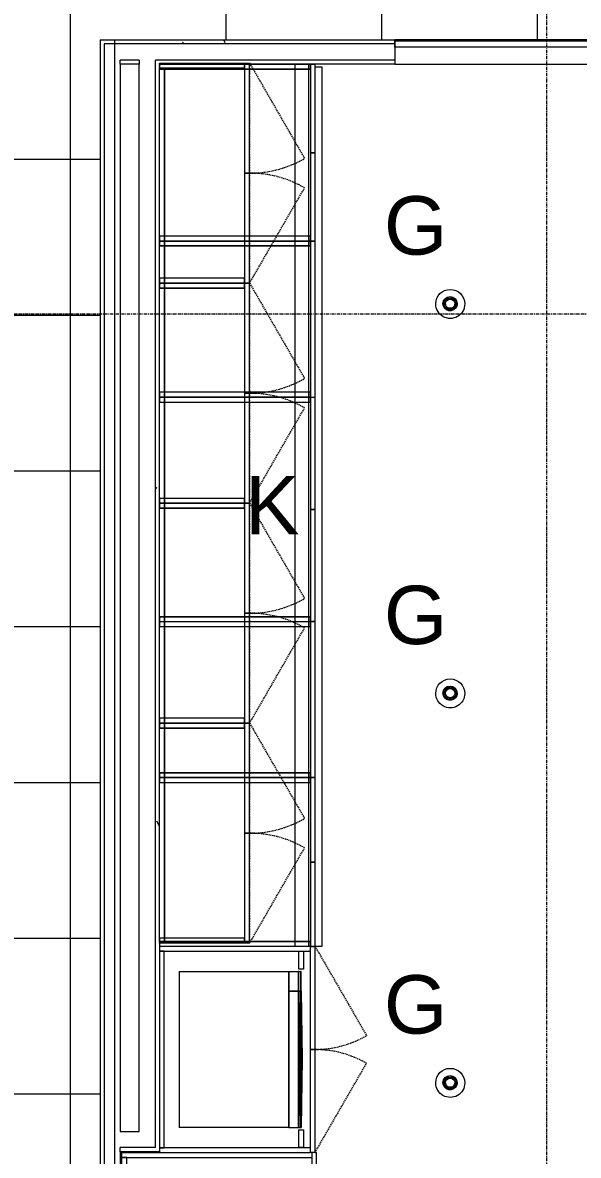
# Model space of a CAD drawing. Header units: inches. Extents: x 29752 to 32426, y -178 to 5722.
# Drawn here: x 31010.5 to 31096.2, y 4454.5 to 4629 of the extents above; entities that cross this region are included whole.
import ezdxf

# ---------------------------------------------------------------- set-up
doc = ezdxf.new("R2010")
doc.units = ezdxf.units.IN
doc.header["$MEASUREMENT"] = 0
for name, pattern in [('Dash', [0.25, 0.125, -0.125]), ('Grid Line 1_2_', [0.875, 0.5, -0.125, 0.125, -0.125]), ('Hidden', [0.28125, 0.1875, -0.09375])]:
    doc.linetypes.add(name, pattern=pattern)
for name, color, linetype, lineweight in [('A-CLNG', 13, 'Continuous', 13), ('A-CLNG-PATT', 13, 'Continuous', 13), ('A-FLOR', 192, 'Continuous', 13), ('A-GLAZ-CURT', 52, 'Continuous', 9), ('A-WALL', 113, 'Continuous', 13), ('A-WALL-PATT', 111, 'Continuous', 13), ('E-LITE-EQPM', 33, 'Continuous', 9), ('E-LITE-EQPM-IDEN', 33, 'Continuous', 9), ('G-IMPT', 8, 'Continuous', 9), ('I-WALL', 2, 'Continuous', 13), ('Q-CASE', 31, 'Continuous', 9), ('Q-CASE-HDLN', 31, 'Dash', 9), ('Q-SPCQ', 91, 'Continuous', 9), ('S-GRID', 1, 'Continuous', 9)]:
    doc.layers.add(name, color=color, linetype=linetype, lineweight=lineweight)
doc.styles.add('Arial', font='arial.ttf', dxfattribs={"height": 9})
pattern_1 = [(0, (0, 0), (30.72, 7.68), [1.267, -21.773, 1.267, -21.773, -122.88]), (0, (0, 0), (30.72, 7.68), [-46.08, 1.267, -44.813, 1.267, -21.773, -53.76]), (0, (0, 0), (30.72, 7.68), [-115.2, 1.267, -14.093, 1.267, -37.133]), (120, (11.52, 3.84), (-22.0110751, 22.7643004), [1.267, -21.773, 1.267, -21.773, -122.88]), (120, (11.52, 3.84), (-22.0110751, 22.7643004), [-46.08, 1.267, -44.813, 1.267, -21.773, -53.76]), (120, (11.52, 3.84), (-22.0110751, 22.7643004), [-115.2, 1.267, -14.093, 1.267, -37.133]), (240, (15.36, 19.2), (-8.7089249, -30.4443004), [1.267, -21.773, 1.267, -21.773, -122.88]), (240, (15.36, 19.2), (-8.7089249, -30.4443004), [-46.08, 1.267, -44.813, 1.267, -21.773, -53.76]), (240, (15.36, 19.2), (-8.7089249, -30.4443004), [-115.2, 1.267, -14.093, 1.267, -37.133])]

# ---------------------------------------------------------------- blocks, each defined once
blk = doc.blocks.new('Casework 2 - Casework 2-5988859-FIRST FLOOR')
at = {"layer": 'Q-CASE'}
for p, q in [((31055.66, 4622.19), (31056.66, 4622.19)), ((31056.66, 4622.19), (31056.66, 4486.69)), ((31056.66, 4486.69), (31055.66, 4486.69))]:
    blk.add_line(p, q, dxfattribs=at)
blk = doc.blocks.new('CW Cupbd Combined - UB 34_5_h x 24_d - 1 Drawer - 1 Shelf - 2 Doors below 3-6242293-FIRST FLOOR')
at = {"layer": 'Q-CASE'}
for p, q in [((15, 26.36), (2, 26.36)), ((2, 25.61), (2, 26.36)), ((15, 25.61), (15, 26.36)), ((28, 26.36), (15, 26.36)), ((15, 26.36), (15, 25.61)), ((28, 26.36), (28, 25.61)), ((2, 25.61), (15, 25.61)), ((2.75, 25.61), (2, 25.61)), ((2, 2.36), (2, 25.61)), ((2.75, 2.36), (2.75, 25.61)), ((2.75, 3.11), (2.75, 25.61)), ((2.75, 25.61), (27.25, 25.61)), ((15, 25.61), (28, 25.61)), ((28, 25.61), (27.25, 25.61)), ((27.25, 2.36), (27.25, 25.61)), ((27.25, 25.61), (27.25, 3.11)), ((28, 25.61), (28, 2.36)), ((2, 2.36), (2.75, 2.36)), ((2.75, 2.36), (2.75, 3.11)), ((2.75, 3.11), (27.25, 3.11)), ((27.25, 3.11), (2.75, 3.11)), ((27.25, 2.36), (2.75, 2.36)), ((27.25, 3.11), (27.25, 2.36)), ((27.25, 2.36), (28, 2.36))]:
    blk.add_line(p, q, dxfattribs=at)
blk = doc.blocks.new('CW Cupbd Combined - UB 34_5_h x 24_d - 1 Drawer - 1 Shelf - 2 Doors below 3-6242318-FIRST FLOOR')
at = {"layer": 'Q-CASE'}
for p, q in [((19.29, 26.36), (2, 26.36)), ((2, 25.61), (2, 26.36)), ((19.29, 25.61), (19.29, 26.36)), ((36.59, 26.36), (19.29, 26.36)), ((19.29, 26.36), (19.29, 25.61)), ((36.59, 26.36), (36.59, 25.61)), ((2, 25.61), (19.29, 25.61)), ((2.75, 25.61), (2, 25.61)), ((2, 2.36), (2, 25.61)), ((2.75, 2.36), (2.75, 25.61)), ((2.75, 3.11), (2.75, 25.61)), ((2.75, 25.61), (35.84, 25.61)), ((19.29, 25.61), (36.59, 25.61)), ((36.59, 25.61), (35.84, 25.61)), ((35.84, 2.36), (35.84, 25.61)), ((35.84, 25.61), (35.84, 3.11)), ((36.59, 25.61), (36.59, 2.36)), ((2, 2.36), (2.75, 2.36)), ((2.75, 2.36), (2.75, 3.11)), ((2.75, 3.11), (35.84, 3.11)), ((35.84, 3.11), (2.75, 3.11)), ((35.84, 2.36), (2.75, 2.36)), ((35.84, 3.11), (35.84, 2.36)), ((35.84, 2.36), (36.59, 2.36))]:
    blk.add_line(p, q, dxfattribs=at)
blk = doc.blocks.new('Microwave_-_GE_-_Profile_12252 - Microwave_-_GE_-_Profile_12252-6076981-FIRST FLOOR')
at = {"layer": 'Q-SPCQ'}
for p, q in [((-12, -8.91), (-12, -9.21)), ((9, -9.21), (-12, -9.21)), ((-12, -9.21), (-12, -9.27)), ((-12, -9.21), (9, -9.21)), ((-1.44, -9.4), (-12, -9.27)), ((9, -9.27), (-1.44, -9.4)), ((9, -8.91), (9, -9.21)), ((9, -9.21), (9, -8.91)), ((9, -9.21), (12, -9.21)), ((12, -9.21), (9, -9.21)), ((9, -9.21), (9, -9.27)), ((9, -9.21), (9, -9.27)), ((9, -9.27), (12, -9.24)), ((12, -8.88), (12, -9.21)), ((12, -9.24), (12, -9.21))]:
    blk.add_line(p, q, dxfattribs=at)
blk = doc.blocks.new('Microwave_-_GE_-_Profile_12252 - Microwave_-_GE_-_Profile_12252-V40-FIRST FLOOR')
at = {"layer": 'Q-SPCQ'}
for p, q in [((12, 9.21), (-12, 9.21)), ((-12, -7.71), (-12, 9.21)), ((12, 9.21), (12, -7.71)), ((9, -7.71), (-12, -7.71)), ((-12, -7.71), (-12, -9.21)), ((-12, -7.71), (12, -7.71)), ((12, -7.71), (9, -7.71)), ((9, -7.71), (9, -9.21)), ((9, -9.21), (9, -7.71)), ((12, -7.71), (12, -9.21)), ((9, -9.21), (-12, -9.21)), ((-12, -9.21), (-12, -9.2725)), ((-12, -9.21), (9, -9.21)), ((-1.4375, -9.3975), (-12, -9.2725)), ((9, -9.2725), (-1.4375, -9.3975)), ((9, -9.21), (12, -9.21)), ((12, -9.21), (9, -9.21)), ((9, -9.21), (9, -9.2725)), ((9, -9.21), (9, -9.2725)), ((9, -9.2725), (12, -9.24125)), ((12, -9.24125), (12, -9.21))]:
    blk.add_line(p, q, dxfattribs=at)
blk = doc.blocks.new('Casework 4 - Casework 4-6237843-FIRST FLOOR')
at = {"layer": 'Q-CASE'}
for p, q in [((31048.87, 4485.94), (31049.62, 4485.94)), ((31048.87, 4483.2), (31048.87, 4485.94)), ((31049.62, 4485.94), (31049.62, 4483.2)), ((31049.62, 4483.2), (31048.87, 4483.2)), ((31048.87, 4455.69), (31048.87, 4458.44)), ((31048.87, 4458.44), (31049.62, 4458.44)), ((31049.62, 4458.44), (31049.62, 4455.69)), ((31049.62, 4455.69), (31048.87, 4455.69))]:
    blk.add_line(p, q, dxfattribs=at)
blk = doc.blocks.new('CW Drawers - DISHWASHER PANEL-6256661-FIRST FLOOR')
at = {"layer": 'Q-CASE'}
for p, q in [((26.81, 26.36), (2.78, 26.36)), ((2.78, 26.36), (2.78, 25.61)), ((26.81, 26.36), (26.81, 25.61)), ((2.78, 25.61), (26.81, 25.61)), ((3.53, 25.61), (2.78, 25.61)), ((2.78, 2.36), (2.78, 25.61)), ((3.53, 2.36), (3.53, 25.61)), ((3.53, 3.11), (3.53, 25.61)), ((3.53, 25.61), (26.06, 25.61)), ((26.81, 25.61), (26.06, 25.61)), ((26.06, 2.36), (26.06, 25.61)), ((26.06, 25.61), (26.06, 3.11)), ((26.81, 25.61), (26.81, 2.36)), ((2.78, 2.36), (3.53, 2.36)), ((3.53, 2.36), (3.53, 3.11)), ((3.53, 3.11), (26.06, 3.11)), ((26.06, 3.11), (3.53, 3.11)), ((26.06, 2.36), (3.53, 2.36)), ((26.06, 3.11), (26.06, 2.36)), ((26.06, 2.36), (26.81, 2.36))]:
    blk.add_line(p, q, dxfattribs=at)
blk = doc.blocks.new('CW Cupbd Combined - UB 34_5_h x 24_d - 1 Drawer - 1 Shelf - 2 Doors below 3-6242368-FIRST FLOOR')
at = {"layer": 'Q-CASE'}
for p, q in [((2.75, -2.36), (2, -2.36)), ((2, -25.61), (2, -2.36)), ((2.75, -25.61), (2.75, -2.36)), ((2.75, -3.11), (2.75, -2.36)), ((2.75, -2.36), (28.48, -2.36)), ((28.48, -3.11), (2.75, -3.11)), ((2.75, -25.61), (2.75, -3.11)), ((2.75, -3.11), (28.48, -3.11)), ((29.23, -2.36), (28.48, -2.36)), ((28.48, -25.61), (28.48, -2.36)), ((28.48, -2.36), (28.48, -3.11)), ((28.48, -3.11), (28.48, -25.61)), ((29.23, -2.36), (29.23, -25.61)), ((15.61, -25.61), (2, -25.61)), ((2, -26.36), (2, -25.61)), ((2, -25.61), (2.75, -25.61)), ((28.48, -25.61), (2.75, -25.61)), ((15.61, -26.36), (15.61, -25.61)), ((29.23, -25.61), (15.61, -25.61)), ((15.61, -25.61), (15.61, -26.36)), ((28.48, -25.61), (29.23, -25.61)), ((29.23, -25.61), (29.23, -26.36)), ((2, -26.36), (15.61, -26.36)), ((15.61, -26.36), (29.23, -26.36))]:
    blk.add_line(p, q, dxfattribs=at)
blk = doc.blocks.new('CW Drawers - DISHWASHER PANEL-6256672-FIRST FLOOR')
at = {"layer": 'Q-CASE'}
for p, q in [((3.53, -2.36), (2.78, -2.36)), ((2.78, -25.61), (2.78, -2.36)), ((3.53, -25.61), (3.53, -2.36)), ((3.53, -3.11), (3.53, -2.36)), ((3.53, -2.36), (26.06, -2.36)), ((26.06, -3.11), (3.53, -3.11)), ((3.53, -25.61), (3.53, -3.11)), ((3.53, -3.11), (26.06, -3.11)), ((26.81, -2.36), (26.06, -2.36)), ((26.06, -25.61), (26.06, -2.36)), ((26.06, -2.36), (26.06, -3.11)), ((26.06, -3.11), (26.06, -25.61)), ((26.81, -2.36), (26.81, -25.61)), ((26.81, -25.61), (2.78, -25.61)), ((2.78, -25.61), (2.78, -26.36)), ((2.78, -25.61), (3.53, -25.61)), ((26.06, -25.61), (3.53, -25.61)), ((26.06, -25.61), (26.81, -25.61)), ((26.81, -25.61), (26.81, -26.36)), ((2.78, -26.36), (26.81, -26.36))]:
    blk.add_line(p, q, dxfattribs=at)
blk = doc.blocks.new('CW Cupbd - Fridge 80_h x 24_d - 2 Doors-6257453-FIRST FLOOR')
at = {"layer": 'Q-CASE', "lineweight": 20}
for p, q in [((2, -5.31), (2.75, -5.31)), ((2.75, -6.06), (2.75, -5.31)), ((2.75, -5.31), (38.5, -5.31)), ((2.75, -5.31), (2.75, -6.06)), ((38.5, -5.31), (38.5, -6.06)), ((38.5, -5.31), (39.25, -5.31)), ((38.5, -6.06), (38.5, -5.31)), ((39.25, -5.31), (39.25, -34.34)), ((2, -32.31), (2, -29.69))]:
    blk.add_line(p, q, dxfattribs=at)
at = {"layer": 'Q-CASE'}
for p, q in [((2.75, -34.56), (2.75, -6.06)), ((2.75, -6.06), (38.5, -6.06)), ((38.5, -6.06), (38.5, -34.56)), ((20.62, -34.56), (2, -34.56)), ((2, -35.31), (2, -34.56)), ((38.5, -34.56), (2.75, -34.56)), ((20.62, -35.31), (20.62, -34.56)), ((39.25, -34.56), (20.62, -34.56)), ((20.62, -34.56), (20.62, -35.31)), ((2, -35.31), (20.62, -35.31)), ((20.62, -35.31), (39.25, -35.31)), ((39.25, -35.09), (39.25, -35.31))]:
    blk.add_line(p, q, dxfattribs=at)
blk = doc.blocks.new('EUREKA LIGHTING_4064 VOXEL - 2026_cap BLK_sat-6248604-FIRST FLOOR')
at = {"layer": 'G-IMPT'}
for p, q in [((-0.85, 0.05), (-0.79, 0.05)), ((-0.75, 0.05), (-0.7, 0.05)), ((0.86, -0.05), (0.81, -0.05))]:
    blk.add_line(p, q, dxfattribs=at)
blk = doc.blocks.new('EUREKA LIGHTING_4064 VOXEL - 2064_shade_sat-6248603-FIRST FLOOR')
at = {"layer": 'G-IMPT'}
for radius, start, end in [(1.1, 21.1788, 180), (1.04, 174.916, 180), (1.04, 144, 149.4936), (1.04, 108, 111.0454), (1.1, 360, 18.4459), (1.1, 180, 0), (1.04, 180, 186.0976), (1.04, 208.9106, 220.2707), (1.04, 246.1673, 256.6961), (1.04, 284.5586, 292.2676)]:
    blk.add_arc((-0.01, 0), radius, start, end, dxfattribs=at)
blk = doc.blocks.new('EUREKA LIGHTING_4064 VOXEL - 2033_heatsink_sat-6248602-FIRST FLOOR')
at = {"layer": 'G-IMPT'}
for p, q in [((-0.8, 0.05), (-0.84, 0.05)), ((-0.7, 0.04), (-0.73, 0.04)), ((-0.35, -0.96), (-0.34, -0.98)), ((0.81, -0.04), (0.85, -0.04))]:
    blk.add_line(p, q, dxfattribs=at)
for radius, start, end in [(1.04, 0, 180), (1.04, 180, 360), (0.859, 360, 180), (0.859, 180, 0), (0.709, 138.762, 143.024), (0.709, 114.8321, 118.9388), (0.709, 95.012, 99.1157), (0.709, 79.2926, 83.7501), (1.04, 50.7234, 54.1297), (1.04, 14.4002, 19.5187), (1.04, 213.75, 219.0131), (1.04, 250.2793, 254.5002), (1.04, 285.5047, 288.6362)]:
    blk.add_arc((0.01, 0), radius, start, end, dxfattribs=at)
blk = doc.blocks.new('EUREKA LIGHTING_4064 VOXEL - 4064 -4W-6248609-FIRST FLOOR')
at = {"layer": 'E-LITE-EQPM'}
for centre, radius, start, end in [((0.02, 0.03), 2.24, 360, 180), ((0.02, 0.03), 2.24, 180, 360), ((0.01, 0), 0.709, 360, 180), ((0.01, 0), 0.709, 180, 360)]:
    blk.add_arc(centre, radius, start, end, dxfattribs=at)
for name in ['EUREKA LIGHTING_4064 VOXEL - 2064_shade_sat-6248603-FIRST FLOOR', 'EUREKA LIGHTING_4064 VOXEL - 2033_heatsink_sat-6248602-FIRST FLOOR', 'EUREKA LIGHTING_4064 VOXEL - 2026_cap BLK_sat-6248604-FIRST FLOOR']:
    blk.add_blockref(name, (0, 0))
blk = doc.blocks.new('EUREKA LIGHTING_4064 VOXEL - 2033_heatsink_sat-V66-FIRST FLOOR')
at = {"layer": 'G-IMPT'}
for p, q in [((-0.8, 0.05), (-0.84, 0.05)), ((-0.7, 0.04), (-0.73, 0.04)), ((-0.35, -0.96), (-0.34, -0.98)), ((0.81, -0.04), (0.85, -0.04))]:
    blk.add_line(p, q, dxfattribs=at)
for radius, start, end in [(1.04, 160, 180), (1.04, 180, 360), (1.04, 0, 159.9989), (0.859, 360, 180), (0.859, 180, 0), (0.709, 138.762, 143.024), (0.709, 114.8321, 118.9388), (0.709, 95.012, 99.1157), (0.709, 79.2926, 83.7501), (1.04, 50.7234, 54.1297), (1.04, 14.4002, 19.5187), (1.04, 213.75, 219.0131), (1.04, 250.2793, 254.5002), (1.04, 285.5047, 288.6362)]:
    blk.add_arc((0.01, 0), radius, start, end, dxfattribs=at)
blk = doc.blocks.new('EUREKA LIGHTING_4064 VOXEL - 4064 -4W-V67-FIRST FLOOR')
at = {"layer": 'E-LITE-EQPM'}
for centre, radius, start, end in [((0.02, 0.03), 2.24, 360, 180), ((0.02, 0.03), 2.24, 180, 360), ((0.01, 0), 0.709, 360, 180), ((0.01, 0), 0.709, 180, 360)]:
    blk.add_arc(centre, radius, start, end, dxfattribs=at)
for name in ['EUREKA LIGHTING_4064 VOXEL - 2064_shade_sat-6248603-FIRST FLOOR', 'EUREKA LIGHTING_4064 VOXEL - 2033_heatsink_sat-V66-FIRST FLOOR', 'EUREKA LIGHTING_4064 VOXEL - 2026_cap BLK_sat-6248604-FIRST FLOOR']:
    blk.add_blockref(name, (0, 0))
blk = doc.blocks.new('CW Cupbd Ohead - 23_5_h x 13 7_8_d - 2 Doors - 2 SHELVES-6250947-FIRST FLOOR')
at = {"layer": 'Q-CASE'}
for p, q in [((2.75, -2.36), (2, -2.36)), ((2, -15.45), (2, -2.36)), ((2.75, -15.45), (2.75, -2.36)), ((2.75, -3.11), (2.75, -2.36)), ((2.75, -2.36), (35.14, -2.36)), ((35.14, -3.11), (2.75, -3.11)), ((2.75, -15.45), (2.75, -3.11)), ((2.75, -3.11), (35.14, -3.11)), ((35.89, -2.36), (35.14, -2.36)), ((35.14, -15.45), (35.14, -2.36)), ((35.14, -2.36), (35.14, -3.11)), ((35.14, -3.11), (35.14, -15.45)), ((35.89, -2.36), (35.89, -15.45)), ((18.94, -15.45), (2, -15.45)), ((2, -16.24), (2, -15.45)), ((2, -15.45), (2.75, -15.45)), ((35.14, -15.45), (2.75, -15.45)), ((18.94, -16.24), (18.94, -15.45)), ((35.89, -15.45), (18.94, -15.45)), ((18.94, -15.45), (18.94, -16.24)), ((35.14, -15.45), (35.89, -15.45)), ((35.89, -15.45), (35.89, -16.24)), ((2, -16.24), (18.94, -16.24)), ((18.94, -16.24), (35.89, -16.24))]:
    blk.add_line(p, q, dxfattribs=at)
at = {"layer": 'Q-CASE', "linetype": 'Hidden'}
for p, q in [((2, -16.24), (16.67, -24.71)), ((35.89, -16.24), (21.21, -24.71))]:
    blk.add_line(p, q, dxfattribs=at)
for centre, start, end in [((2, -16.24), 330, 0.5), ((35.89, -16.24), 179.5, 210)]:
    blk.add_arc(centre, 16.95, start, end, dxfattribs=at)
at = {"layer": 'Q-CASE-HDLN'}
for p, q in [((2, -16.24), (2, -2.36)), ((2, -2.36), (35.89, -2.36)), ((35.89, -2.36), (35.89, -16.24)), ((35.89, -16.24), (2, -16.24))]:
    blk.add_line(p, q, dxfattribs=at)
blk = doc.blocks.new('CW Cupbd Combined1 - Oven Tower 84_h x 24_d _2 Microwaves_CAB on bottom 2-6242654-FIRST FLOOR')
at = {"layer": 'Q-CASE', "linetype": 'Hidden'}
for p, q in [((2, 29.31), (15.74, 37.25)), ((33.75, 29.31), (20, 37.25))]:
    blk.add_line(p, q, dxfattribs=at)
at = {"layer": 'Q-CASE'}
for p, q in [((17.87, 29.31), (2, 29.31)), ((2, 28.56), (2, 29.31)), ((2, 28.56), (17.87, 28.56)), ((2.75, 6.06), (2.75, 28.56)), ((2.75, 28.56), (33, 28.56)), ((17.87, 28.56), (17.87, 29.31)), ((33.75, 29.31), (17.87, 29.31)), ((17.87, 29.31), (17.87, 28.56)), ((17.87, 28.56), (33.75, 28.56)), ((33, 28.56), (33, 6.06)), ((33.75, 29.31), (33.75, 28.56)), ((33, 6.06), (2.75, 6.06))]:
    blk.add_line(p, q, dxfattribs=at)
at = {"layer": 'Q-CASE', "lineweight": 20}
for p, q in [((2, 28.56), (2, 5.34)), ((33.75, 5.31), (33.75, 28.56)), ((2.75, 5.34), (2.75, 6.06)), ((2.75, 6.06), (2.75, 5.34)), ((33, 6.06), (33, 5.34)), ((33, 5.34), (33, 6.06)), ((33.62, 5.31), (33.75, 5.31))]:
    blk.add_line(p, q, dxfattribs=at)
at = {"layer": 'Q-CASE', "linetype": 'Hidden'}
for centre, start, end in [((2, 29.31), 0.0023, 30), ((33.75, 29.31), 150, 179.9977)]:
    blk.add_arc(centre, 15.87, start, end, dxfattribs=at)
blk = doc.blocks.new('System Panel - Glazed-6247034-FIRST FLOOR')
at = {"layer": 'A-GLAZ-CURT', "lineweight": 13}
for p, q in [((-61.5, 0.75), (-61.5, 1.75)), ((-61.5, 1.75), (61.5, 1.75)), ((61.5, 1.75), (61.5, 0.75)), ((61.5, 0.75), (-61.5, 0.75))]:
    blk.add_line(p, q, dxfattribs=at)

msp = doc.modelspace()

# ---------------------------------------------------------------- hatches: boundary and pattern name
at = {"layer": 'A-CLNG-PATT'}
h = msp.add_hatch(dxfattribs=at)
h.set_pattern_fill('FP_13', color=256, style=0, pattern_type=2)
h.set_pattern_definition([(0, (30729.893, 4895.936), (0, -24), []), (270, (30729.893, 4895.936), (-24, -1e-15), [])])
h.paths.add_polyline_path([(30497.59, 4391.69), (30510.55, 4391.69), (30510.55, 4391.81), (30542.36, 4391.81), (30542.36, 4417.69), (30570.36, 4417.69), (30570.36, 4391.81), (30902.4, 4391.81), (30902.4, 4417.69), (30930.4, 4417.69), (30930.4, 4391.81), (31013.92, 4391.81), (31013.92, 4391.69), (31022.24, 4391.73), (31022.24, 4417.69), (31022.49, 4417.69), (31022.49, 4626.32), (31347.05, 4626.32), (31347.05, 4626.45), (31372.8, 4626.45), (31372.8, 4826.64), (31347.05, 4826.64), (31347.05, 4854.64), (31372.8, 4854.64), (31372.8, 5330.06), (31347.05, 5330.07), (31347.05, 5358.06), (31365.05, 5358.06), (31365.05, 5398.44), (31370.55, 5398.44), (31370.55, 5423.19), (31351.55, 5423.19), (31351.55, 5439.81), (30943.22, 5439.81), (30943.22, 5420.44), (30896.76, 5420.44), (30896.76, 5439.81), (30570.3, 5439.81), (30570.3, 5419.69), (30542.3, 5419.69), (30542.3, 5445.73), (30210.42, 5445.69), (30210.4, 5405.73), (30179.74, 5405.73), (30179.74, 5405.37), (30180.42, 5405.37), (30180.42, 5336.37), (30767.55, 5336.37), (30767.55, 4691.31), (30210.49, 4691.31), (30210.52, 4391.81), (30242.49, 4391.81), (30242.49, 4391.69), (30298.24, 4391.69), (30298.24, 4391.81), (30326.48, 4391.81), (30326.48, 4391.69), (30426.24, 4391.69), (30426.24, 4391.81), (30454.17, 4391.81), (30454.17, 4391.69)], flags=0)
h.paths.add_polyline_path([(30609.42, 4439.65), (30609.42, 4464.22), (30634.05, 4464.22), (30634.05, 4439.65), (30627.85, 4439.65)], flags=0)
h.paths.add_polyline_path([(30249.08, 4439.65), (30249.08, 4464.22), (30273.71, 4464.22), (30273.71, 4439.65), (30263.14, 4439.65)], flags=0)
h.paths.add_polyline_path([(30497.59, 4439.65), (30489.42, 4439.65), (30489.42, 4464.22), (30514.05, 4464.22), (30514.05, 4439.65)], flags=0)
h.paths.add_polyline_path([(30380.36, 4439.65), (30369.08, 4439.65), (30369.08, 4464.22), (30393.71, 4464.22), (30393.71, 4439.65), (30386.88, 4439.65)], flags=0)
h.paths.add_polyline_path([(30729.74, 4439.65), (30729.74, 4464.22), (30754.37, 4464.22), (30754.37, 4439.65), (30732.05, 4439.65)], flags=0)
h.paths.add_polyline_path([(30994.7, 4439.65), (30970.08, 4439.65), (30970.08, 4464.22), (30994.7, 4464.22), (30994.7, 4457.84)], flags=0)
h.paths.add_polyline_path([(30862.3, 4439.65), (30849.68, 4439.65), (30849.68, 4464.22), (30874.31, 4464.22), (30874.31, 4439.65), (30868.82, 4439.65)], flags=0)
h.paths.add_polyline_path([(30249.08, 4535.65), (30249.08, 4560.22), (30273.71, 4560.22), (30273.71, 4535.65), (30263.14, 4535.65)], flags=0)
h.paths.add_polyline_path([(30369.08, 4535.65), (30369.08, 4560.22), (30393.71, 4560.22), (30393.71, 4535.65), (30380.36, 4535.65)], flags=0)
h.paths.add_polyline_path([(30514.05, 4535.65), (30489.42, 4535.65), (30489.42, 4560.22), (30514.05, 4560.22), (30514.05, 4544.9)], flags=0)
h.paths.add_polyline_path([(30627.85, 4535.65), (30609.42, 4535.65), (30609.42, 4560.22), (30634.05, 4560.22), (30634.05, 4535.65)], flags=0)
h.paths.add_polyline_path([(30729.74, 4535.65), (30729.74, 4560.22), (30754.37, 4560.22), (30754.37, 4535.65), (30732.05, 4535.65)], flags=0)
h.paths.add_polyline_path([(30862.3, 4535.65), (30849.68, 4535.65), (30849.68, 4560.22), (30874.31, 4560.22), (30874.31, 4535.65)], flags=0)
h.paths.add_polyline_path([(30994.7, 4535.65), (30970.08, 4535.65), (30970.08, 4560.22), (30994.7, 4560.22), (30994.7, 4557.34)], flags=0)
h.paths.add_polyline_path([(30273.71, 4631.65), (30249.08, 4631.65), (30249.08, 4656.22), (30273.71, 4656.22)], flags=0)
h.paths.add_polyline_path([(30369.08, 4631.65), (30369.08, 4656.22), (30393.71, 4656.22), (30393.71, 4631.65), (30393.39, 4631.65)], flags=0)
h.paths.add_polyline_path([(30497.59, 4631.65), (30489.42, 4631.65), (30489.42, 4656.22), (30514.05, 4656.22), (30514.05, 4631.65)], flags=0)
h.paths.add_polyline_path([(30609.42, 4631.65), (30609.42, 4656.22), (30634.05, 4656.22), (30634.05, 4631.65)], flags=0)
h.paths.add_polyline_path([(30729.74, 4631.65), (30729.74, 4656.22), (30754.37, 4656.22), (30754.37, 4631.65), (30732.05, 4631.65)], flags=0)
h.paths.add_polyline_path([(30992.56, 4631.65), (30970.08, 4631.65), (30970.08, 4656.22), (30994.7, 4656.22), (30994.7, 4631.65), (30994.08, 4631.65)], flags=0)
h.paths.add_polyline_path([(30849.68, 4631.65), (30849.68, 4656.22), (30874.31, 4656.22), (30874.31, 4631.65), (30862.3, 4631.65)], flags=0)
h.paths.add_polyline_path([(31306.7, 4655.47), (31282.08, 4655.47), (31282.08, 4680.03), (31306.7, 4680.03), (31306.7, 4656.84)], flags=0)
h.paths.add_polyline_path([(31200.96, 4655.47), (31186.08, 4655.47), (31186.08, 4680.03), (31210.7, 4680.03), (31210.7, 4655.47)], flags=0)
h.paths.add_polyline_path([(31096.76, 4655.47), (31090.08, 4655.47), (31090.08, 4680.03), (31114.7, 4680.03), (31114.7, 4655.47)], flags=0)
h.paths.add_polyline_path([(30853.39, 4695.06), (30850.18, 4695.06), (30850.18, 4725.06), (30883.18, 4725.06), (30883.18, 4695.06), (30854.57, 4695.06)], flags=0)
h.paths.add_polyline_path([(31306.7, 4775.47), (31282.08, 4775.47), (31282.08, 4800.03), (31306.7, 4800.03), (31306.7, 4781.22)], flags=0)
h.paths.add_polyline_path([(31018.61, 4775.47), (30994.08, 4775.47), (30994.08, 4800.03), (31018.7, 4800.03), (31018.7, 4775.47)], flags=0)
h.paths.add_polyline_path([(31090.08, 4775.47), (31090.08, 4800.03), (31114.7, 4800.03), (31114.7, 4775.47), (31096.76, 4775.47)], flags=0)
h.paths.add_polyline_path([(31200.96, 4775.47), (31186.08, 4775.47), (31186.08, 4800.03), (31210.7, 4800.03), (31210.7, 4775.47), (31202.9, 4775.47)], flags=0)
h.paths.add_polyline_path([(30922.7, 4775.47), (30898.08, 4775.47), (30898.08, 4800.03), (30922.7, 4800.03), (30922.7, 4781.22)], flags=0)
h.paths.add_polyline_path([(30810.2, 4775.47), (30802.08, 4775.47), (30802.08, 4800.03), (30826.7, 4800.03), (30826.7, 4775.47)], flags=0)
h.paths.add_polyline_path([(30802.08, 4895.47), (30802.08, 4920.03), (30826.7, 4920.03), (30826.7, 4895.47), (30806.96, 4895.47)], flags=0)
h.paths.add_polyline_path([(30920.92, 4895.47), (30898.08, 4895.47), (30898.08, 4920.03), (30922.7, 4920.03), (30922.7, 4895.47)], flags=0)
h.paths.add_polyline_path([(31018.61, 4895.47), (30994.08, 4895.47), (30994.08, 4920.03), (31018.7, 4920.03), (31018.7, 4895.47)], flags=0)
h.paths.add_polyline_path([(31210.7, 4895.47), (31186.08, 4895.47), (31186.08, 4920.03), (31210.7, 4920.03), (31210.7, 4905.59)], flags=0)
h.paths.add_polyline_path([(31090.08, 4895.47), (31090.08, 4920.03), (31114.7, 4920.03), (31114.7, 4895.47), (31096.76, 4895.47)], flags=0)
h.paths.add_polyline_path([(31282.08, 4895.47), (31282.08, 4920.03), (31306.7, 4920.03), (31306.7, 4895.47), (31292.14, 4895.47)], flags=0)
h.paths.add_polyline_path([(30802.08, 5015.47), (30802.08, 5040.03), (30826.7, 5040.03), (30826.7, 5015.47), (30810.2, 5015.47)], flags=0)
h.paths.add_polyline_path([(30898.08, 5015.47), (30898.08, 5040.03), (30922.7, 5040.03), (30922.7, 5015.47), (30914.4, 5015.47)], flags=0)
h.paths.add_polyline_path([(31305.17, 5015.47), (31282.08, 5015.47), (31282.08, 5040.03), (31306.7, 5040.03), (31306.7, 5015.47)], flags=0)
h.paths.add_polyline_path([(31114.7, 5015.47), (31090.08, 5015.47), (31090.08, 5040.03), (31114.7, 5040.03)], flags=0)
h.paths.add_polyline_path([(31018.7, 5015.47), (30994.08, 5015.47), (30994.08, 5040.03), (31018.7, 5040.03)], flags=0)
h.paths.add_polyline_path([(31210.7, 5015.47), (31186.08, 5015.47), (31186.08, 5040.03), (31210.7, 5040.03)], flags=0)
h.paths.add_polyline_path([(30846.74, 5094.91), (30846.55, 5094.91), (30846.55, 5124.91), (30876.55, 5124.91), (30876.55, 5094.91), (30852.74, 5094.91)], flags=0)
h.paths.add_polyline_path([(31227.01, 5105.56), (31202.8, 5105.56), (31202.8, 5131.56), (31228.8, 5131.56), (31228.8, 5105.56)], flags=0)
h.paths.add_polyline_path([(31306.7, 5135.47), (31282.08, 5135.47), (31282.08, 5160.03), (31306.7, 5160.03), (31306.7, 5154.35)], flags=0)
h.paths.add_polyline_path([(31210.7, 5135.47), (31186.08, 5135.47), (31186.08, 5160.03), (31210.7, 5160.03), (31210.7, 5154.35)], flags=0)
h.paths.add_polyline_path([(30802.08, 5135.47), (30802.08, 5160.03), (30826.7, 5160.03), (30826.7, 5135.47), (30810.2, 5135.47)], flags=0)
h.paths.add_polyline_path([(30898.08, 5135.47), (30898.08, 5160.03), (30922.7, 5160.03), (30922.7, 5135.47), (30914.4, 5135.47)], flags=0)
h.paths.add_polyline_path([(30994.08, 5135.47), (30994.08, 5160.03), (31018.7, 5160.03), (31018.7, 5135.47), (31005.58, 5135.47)], flags=0)
h.paths.add_polyline_path([(31114.7, 5135.47), (31090.08, 5135.47), (31090.08, 5160.03), (31114.7, 5160.03), (31114.7, 5154.35)], flags=0)
h.paths.add_polyline_path([(30802.08, 5255.47), (30802.08, 5280.03), (30826.7, 5280.03), (30826.7, 5255.47), (30810.2, 5255.47)], flags=0)
h.paths.add_polyline_path([(30898.08, 5255.47), (30898.08, 5280.03), (30922.7, 5280.03), (30922.7, 5255.47), (30914.4, 5255.47)], flags=0)
h.paths.add_polyline_path([(31305.17, 5255.47), (31282.08, 5255.47), (31282.08, 5280.03), (31306.7, 5280.03), (31306.7, 5255.47)], flags=0)
h.paths.add_polyline_path([(31018.7, 5255.47), (30994.08, 5255.47), (30994.08, 5280.03), (31018.7, 5280.03), (31018.7, 5278.72)], flags=0)
h.paths.add_polyline_path([(31090.08, 5255.47), (31090.08, 5280.03), (31114.7, 5280.03), (31114.7, 5255.47), (31096.76, 5255.47)], flags=0)
h.paths.add_polyline_path([(31210.7, 5255.47), (31186.08, 5255.47), (31186.08, 5280.03), (31210.7, 5280.03), (31210.7, 5278.72)], flags=0)
h.paths.add_polyline_path([(31205.23, 5336.12), (31205.05, 5336.12), (31205.05, 5362.12), (31231.05, 5362.12), (31231.05, 5336.12), (31210.7, 5336.12)], flags=0)
h.paths.add_polyline_path([(30225.51, 5375.45), (30225.51, 5400.01), (30250.13, 5400.01), (30250.13, 5375.45), (30237.08, 5375.45)], flags=0)
h.paths.add_polyline_path([(30321.51, 5375.45), (30321.51, 5400.01), (30346.13, 5400.01), (30346.13, 5375.45), (30341.29, 5375.45)], flags=0)
h.paths.add_polyline_path([(30538.13, 5375.45), (30513.51, 5375.45), (30513.51, 5400.01), (30538.13, 5400.01), (30538.13, 5375.47)], flags=0)
h.paths.add_polyline_path([(30417.51, 5375.45), (30417.51, 5400.01), (30442.13, 5400.01), (30442.13, 5375.45)], flags=0)
h.paths.add_polyline_path([(30633.67, 5375.47), (30609.05, 5375.47), (30609.05, 5400.03), (30633.67, 5400.03)], flags=0)
h.paths.add_polyline_path([(30705.05, 5375.47), (30705.05, 5400.03), (30729.67, 5400.03), (30729.67, 5375.47), (30706, 5375.47)], flags=0)
h.paths.add_polyline_path([(31018.61, 5375.47), (30994.08, 5375.47), (30994.08, 5400.03), (31018.7, 5400.03), (31018.7, 5375.47)], flags=0)
h.paths.add_polyline_path([(31205.05, 5375.47), (31186.08, 5375.47), (31186.08, 5400.03), (31210.7, 5400.03), (31210.7, 5375.47), (31205.23, 5375.47)], flags=0)
h.paths.add_polyline_path([(31306.7, 5375.47), (31282.08, 5375.47), (31282.08, 5400.03), (31306.7, 5400.03)], flags=0)
h.paths.add_polyline_path([(30802.08, 5375.47), (30802.08, 5400.03), (30826.7, 5400.03), (30826.7, 5375.47), (30810.2, 5375.47)], flags=0)
h.paths.add_polyline_path([(31090.08, 5375.47), (31090.08, 5400.03), (31114.7, 5400.03), (31114.7, 5375.47)], flags=0)
h.paths.add_polyline_path([(30922.7, 5375.47), (30898.08, 5375.47), (30898.08, 5400.03), (30922.7, 5400.03)], flags=0)
h.paths.add_polyline_path([(30939.72, 5423.94), (30939.72, 5439.81), (30926.38, 5439.81), (30926.38, 5423.94)], flags=0)
h.paths.add_polyline_path([(30900.26, 5423.94), (30900.38, 5423.94), (30900.38, 5439.81), (30900.26, 5439.81)], flags=0)
at = {"layer": 'A-WALL-PATT', "lineweight": 9}
h = msp.add_hatch(dxfattribs=at)
h.set_pattern_fill('FP_1', color=256, style=0, pattern_type=2)
h.set_pattern_definition(pattern_1)
h.paths.add_polyline_path([(31022.49, 4417.69), (31023.11, 4417.69), (31023.11, 4626.32), (31022.49, 4626.32), (31022.49, 4457.84)], flags=0)
h = msp.add_hatch(dxfattribs=at)
h.set_pattern_fill('FP_1', color=256, style=0, pattern_type=2)
h.set_pattern_definition(pattern_1)
h.paths.add_polyline_path([(31023.11, 4625.7), (31067.91, 4625.7), (31067.91, 4626.32), (31023.11, 4626.32)], flags=0)
h.paths.add_polyline_path([(31227.01, 4625.7), (31236.68, 4625.7), (31236.68, 4626.32), (31190.91, 4626.32), (31190.91, 4625.7), (31203.87, 4625.7)], flags=0)
h = msp.add_hatch(dxfattribs=at)
h.set_pattern_fill('FP_1', color=256, style=0, pattern_type=2)
h.set_pattern_definition(pattern_1)
h.paths.add_polyline_path([(31055.63, 4622.57), (31067.91, 4622.57), (31067.91, 4623.2), (31031.03, 4623.2), (31031.03, 4622.57), (31031.66, 4622.57), (31031.66, 4622.75), (31045.53, 4622.75), (31045.53, 4622.57), (31054.61, 4622.57)], flags=0)
h.paths.add_polyline_path([(31233.56, 4622.57), (31233.56, 4623.2), (31190.91, 4623.2), (31190.91, 4622.57), (31233.12, 4622.57)], flags=0)
h.paths.add_polyline_path([(31026.24, 4622.57), (31028.53, 4622.57), (31028.53, 4623.2), (31025.61, 4623.2), (31025.61, 4622.57), (31025.97, 4622.57)], flags=0)
h = msp.add_hatch(dxfattribs=at)
h.set_pattern_fill('FP_1', color=256, style=0, pattern_type=2)
h.set_pattern_definition(pattern_1)
h.paths.add_polyline_path([(31031.63, 4455.69), (31031.66, 4455.69), (31031.63, 4622.57), (31031.03, 4622.57), (31031.03, 4455.69)], flags=0)

# ---------------------------------------------------------------- linework, layer by layer
at = {"layer": 'A-CLNG'}
msp.add_line((31054.61, 4622.57), (31054.61, 4486.69), dxfattribs=at)
at = {"layer": 'A-FLOR'}
for p, q in [((31022.49, 4626.32), (31022.49, 4417.69)), ((31024.78, 4417.69), (31024.78, 4626.32)), ((31379.55, 4626.32), (31067.91, 4626.32))]:
    msp.add_line(p, q, dxfattribs=at)
at = {"layer": 'A-WALL'}
for p, q in [((31023.11, 4625.7), (31023.11, 4417.69)), ((31067.91, 4625.7), (31023.11, 4625.7)), ((31025.61, 4622.57), (31025.61, 4623.2)), ((31028.53, 4623.2), (31025.61, 4623.2)), ((31028.53, 4623.2), (31028.53, 4622.57)), ((31067.91, 4623.2), (31031.03, 4623.2)), ((31031.03, 4455.69), (31031.03, 4623.2)), ((31031.03, 4455.69), (31025.61, 4455.69)), ((31025.61, 4455.06), (31025.61, 4455.69))]:
    msp.add_line(p, q, dxfattribs=at)
at = {"layer": 'I-WALL'}
for p, q in [((31022.49, 4626.32), (31067.91, 4626.32)), ((31067.91, 4626.32), (31067.91, 4622.57)), ((31025.61, 4622.57), (31025.61, 4458.19)), ((31028.53, 4622.57), (31025.61, 4622.57)), ((31028.53, 4458.19), (31028.53, 4622.57)), ((31067.91, 4622.57), (31045.53, 4622.57)), ((31031.66, 4487.17), (31031.66, 4455.06)), ((31025.61, 4458.19), (31028.53, 4458.19)), ((31025.61, 4455.06), (31025.61, 4417.69)), ((31031.66, 4455.06), (31025.61, 4455.06))]:
    msp.add_line(p, q, dxfattribs=at)
at = {"layer": 'I-WALL', "lineweight": 9}
for p, q in [((31052.51, 4622.57), (31052.51, 4486.69)), ((31055.63, 4486.69), (31055.63, 4622.57)), ((31067.91, 4622.57), (31190.91, 4622.57))]:
    msp.add_line(p, q, dxfattribs=at)
at = {"layer": 'S-GRID', "linetype": 'Grid Line 1_2_'}
for p, q in [((31091.36, 4277.77), (31091.36, 5698.13)), ((31446.27, 4584.08), (29775.66, 4584.08))]:
    msp.add_line(p, q, dxfattribs=at)

# ---------------------------------------------------------------- block references
at = {"layer": 'A-GLAZ-CURT'}
msp.add_blockref('System Panel - Glazed-6247034-FIRST FLOOR', (31129.41, 4624.45), dxfattribs=at)
at = {"layer": 'E-LITE-EQPM', "extrusion": (0, 0, -1), "rotation": 180}
for name, p in [('EUREKA LIGHTING_4064 VOXEL - 4064 -4W-V67-FIRST FLOOR', (-31076.45, 4585.69)), ('EUREKA LIGHTING_4064 VOXEL - 4064 -4W-6248609-FIRST FLOOR', (-31076.45, 4525.69)), ('EUREKA LIGHTING_4064 VOXEL - 4064 -4W-6248609-FIRST FLOOR', (-31076.45, 4465.69))]:
    msp.add_blockref(name, p, dxfattribs=at)
at = {"layer": 'Q-CASE'}
for name, p, rotation in [('CW Cupbd Ohead - 23_5_h x 13 7_8_d - 2 Doors - 2 SHELVES-6250947-FIRST FLOOR', (31029.3, 4586.86), 90.00000000000924), ('CW Cupbd Combined - UB 34_5_h x 24_d - 1 Drawer - 1 Shelf - 2 Doors below 3-6242368-FIRST FLOOR', (31029.3, 4593.34), 90), ('CW Drawers - DISHWASHER PANEL-6256672-FIRST FLOOR', (31029.3, 4568.53), 90), ('CW Cupbd Ohead - 23_5_h x 13 7_8_d - 2 Doors - 2 SHELVES-6250947-FIRST FLOOR', (31029.3, 4552.96), 90.00000000001845), ('CW Cupbd Combined - UB 34_5_h x 24_d - 1 Drawer - 1 Shelf - 2 Doors below 3-6242318-FIRST FLOOR', (31029.3, 4573.3), 270), ('CW Cupbd Ohead - 23_5_h x 13 7_8_d - 2 Doors - 2 SHELVES-6250947-FIRST FLOOR', (31029.3, 4519.07), 90.00000000000924), ('CW Drawers - DISHWASHER PANEL-6256661-FIRST FLOOR', (31029.3, 4539.5), 270), ('CW Cupbd Ohead - 23_5_h x 13 7_8_d - 2 Doors - 2 SHELVES-6250947-FIRST FLOOR', (31029.3, 4485.18), 90.00000000000924), ('CW Cupbd Combined - UB 34_5_h x 24_d - 1 Drawer - 1 Shelf - 2 Doors below 3-6242293-FIRST FLOOR', (31029.3, 4514.68), 270), ('CW Cupbd Combined1 - Oven Tower 84_h x 24_d _2 Microwaves_CAB on bottom 2-6242654-FIRST FLOOR', (31026.32, 4488.68), 270.000000000004), ('CW Cupbd - Fridge 80_h x 24_d - 2 Doors-6257453-FIRST FLOOR', (31020.55, 4415.69), 90)]:
    msp.add_blockref(name, p, dxfattribs=dict(at, rotation=rotation))
for name, p in [('Casework 2 - Casework 2-5988859-FIRST FLOOR', (0, 0)), ('Casework 4 - Casework 4-6237843-FIRST FLOOR', (4.25, 0))]:
    msp.add_blockref(name, p, dxfattribs=at)
at = {"layer": 'Q-SPCQ'}
for name, p, rotation in [('Microwave_-_GE_-_Profile_12252 - Microwave_-_GE_-_Profile_12252-V40-FIRST FLOOR', (31043.87, 4470.81), 90.00000000000385), ('Microwave_-_GE_-_Profile_12252 - Microwave_-_GE_-_Profile_12252-6076981-FIRST FLOOR', (31044.24, 4470.81), 89.9999999999999)]:
    msp.add_blockref(name, p, dxfattribs=dict(at, rotation=rotation))

# ---------------------------------------------------------------- texts
at = {"layer": 'E-LITE-EQPM-IDEN', "char_height": 9, "attachment_point": 1, "style": 'Arial'}
for s, insert, width in [('G', (31066.24, 4602.25), 12.12), ('K', (31044.84, 4559.17), 10.302), ('G', (31066.24, 4542.25), 12.12), ('G', (31066.24, 4482.25), 12.12)]:
    msp.add_mtext(s, dxfattribs=dict(at, insert=insert, width=width))

doc.saveas('drawing.dxf')
